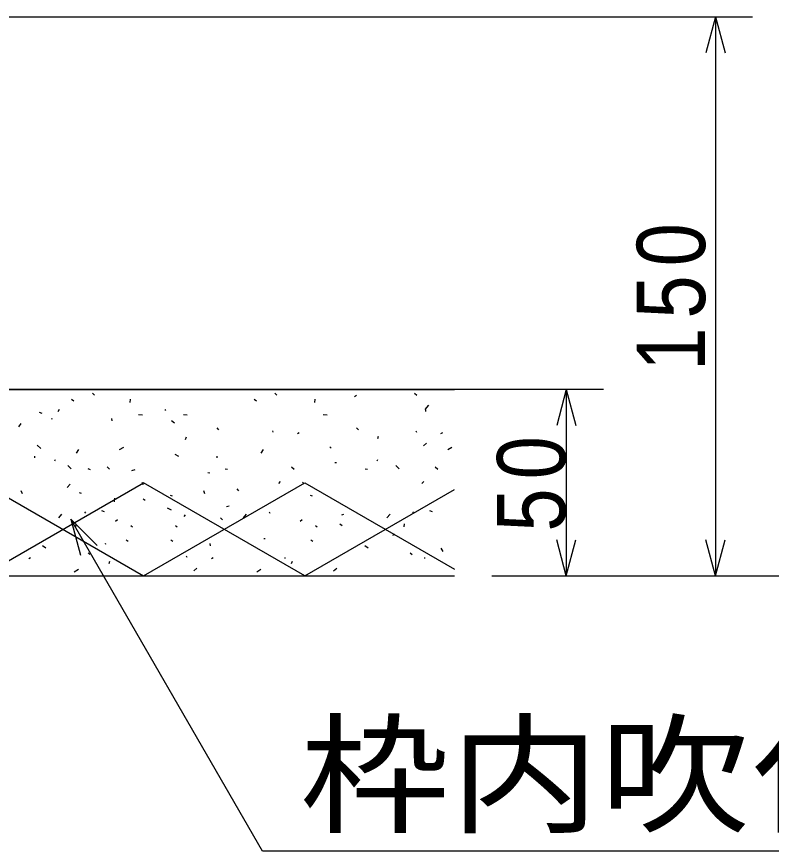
# Model space of a CAD drawing. Units: millimetres on the paper, enlarged 20 times, with parts at other scales. Extents: x -7610 to 7610, y -5340 to 5340.
# Drawn here: x -4247 to -3437, y -4482 to -3586 of the extents above; entities that cross this region are included whole.
import ezdxf
from ezdxf.enums import TextEntityAlignment as Align

# ---------------------------------------------------------------- set-up
doc = ezdxf.new("R2010")
doc.units = ezdxf.units.MM
doc.header["$LTSCALE"] = 20
for name, color, linetype in [('2-0_法面', 3, 'Continuous'), ('2-4_菱形金網', 4, 'Continuous'), ('2-7_寸法', 7, 'Continuous'), ('2-8_名称', 7, 'Continuous'), ('2-A_ハッチ', 3, 'Continuous')]:
    doc.layers.add(name, color=color, linetype=linetype)
doc.styles.add('HGPｺﾞｼｯｸE', font='')
doc.styles.get('HGPｺﾞｼｯｸE').set_extended_font_data('HGPｺﾞｼｯｸE')

msp = doc.modelspace()

# ---------------------------------------------------------------- linework, layer by layer
at = {"layer": '2-0_法面'}
for p, q in [((-4340.58, -3986.34), (-3776.58, -3986.34)), ((-6176.58, -4186.34), (-3776.58, -4186.34))]:
    msp.add_line(p, q, dxfattribs=at)
at = {"layer": '2-4_菱形金網'}
for p, q in [((-4283.76, -4186.34), (-4110.55, -4086.34)), ((-4110.55, -4186.34), (-3937.35, -4086.34)), ((-3937.35, -4186.34), (-4110.55, -4086.34)), ((-3937.35, -4086.34), (-3776.58, -4179.16)), ((-3937.35, -4186.34), (-3776.58, -4093.52))]:
    msp.add_line(p, q, dxfattribs=at)
msp.add_lwpolyline([(-4456.96, -4186.34), (-4283.76, -4086.34), (-4110.55, -4186.34)], dxfattribs=at)
at = {"layer": '2-7_寸法'}
for p, q in [((-4551.25, -3586.34), (-3456.58, -3586.34)), ((-3496.58, -3586.34), (-3506.93, -3624.98)), ((-3496.58, -3586.34), (-3486.23, -3624.98)), ((-3496.58, -3586.34), (-3496.58, -4186.34)), ((-3616.58, -3986.34), (-4337.91, -3986.34)), ((-3656.58, -3986.34), (-3666.93, -4024.98)), ((-3656.58, -3986.34), (-3646.23, -4024.98)), ((-3656.58, -3986.34), (-3656.58, -4186.34)), ((-3656.58, -4186.34), (-3666.93, -4147.7)), ((-3656.58, -4186.34), (-3646.23, -4147.7)), ((-3496.58, -4186.34), (-3506.93, -4147.7)), ((-3496.58, -4186.34), (-3486.23, -4147.7)), ((-3736.58, -4186.34), (-3296.58, -4186.34))]:
    msp.add_line(p, q, dxfattribs=at)
at = {"layer": '2-8_名称'}
for p, q in [((-4188.4, -4125.41), (-4160.11, -4153.7)), ((-3282.6, -4481.86), (-3982.6, -4481.86))]:
    msp.add_line(p, q, dxfattribs=at)
msp.add_lwpolyline([(-3982.6, -4481.86), (-4188.4, -4125.41), (-4178.05, -4164.05)], dxfattribs=at)
at = {"layer": '2-A_ハッチ'}
for p, q in [((-4165.37, -3990.39), (-4163.17, -3992.59)), ((-3969.51, -3990.39), (-3967.31, -3992.59)), ((-3884.13, -3993.85), (-3881.93, -3992.27)), ((-3819.39, -3990.39), (-3817.19, -3992.59)), ((-4187.68, -3996.67), (-4185.17, -3998.56)), ((-4124.75, -4000.13), (-4124.44, -3996.67)), ((-3991.82, -3996.67), (-3989.31, -3998.56)), ((-3926.56, -4000.13), (-3926.24, -3996.67)), ((-4222.29, -4010.66), (-4219.77, -4011.61)), ((-4202.14, -4009.87), (-4200.57, -4007.36)), ((-4087.67, -4008.39), (-4086.42, -4007.67)), ((-3808.08, -4007.67), (-3804.31, -4003.27)), ((-3807.77, -4008.15), (-3807.77, -4010.03)), ((-4209.4, -4017.26), (-4208.77, -4018.21)), ((-4144.9, -4017.58), (-4144.59, -4020.09)), ((-4115.68, -4013.18), (-4111.59, -4013.49)), ((-4080.48, -4019.78), (-4077.02, -4022.29)), ((-4067.6, -4013.18), (-4063.51, -4013.49)), ((-3917.48, -4013.18), (-3913.39, -4013.49)), ((-4244.29, -4026.38), (-4241.77, -4022.92)), ((-4031.77, -4027.63), (-4029.88, -4029.52)), ((-3881.65, -4027.63), (-3879.77, -4029.52)), ((-4065.4, -4039.89), (-4064.14, -4037.06)), ((-3972.16, -4030.78), (-3971.53, -4032.03)), ((-3945.13, -4033.6), (-3943.25, -4032.66)), ((-3859.03, -4038.95), (-3858.08, -4036.43)), ((-3818.14, -4030.78), (-3817.51, -4032.03)), ((-3791.11, -4033.6), (-3789.23, -4032.66)), ((-4224.49, -4046.18), (-4220.72, -4049.63)), ((-3910.56, -4047.75), (-3908.99, -4049.32)), ((-3809.97, -4046.8), (-3806.51, -4043.98)), ((-4182.3, -4054.66), (-4179.79, -4050.57)), ((-4136.1, -4050.89), (-4131.7, -4048.37)), ((-4076.71, -4055.6), (-4072.94, -4057.8)), ((-3984.1, -4054.66), (-3981.59, -4050.57)), ((-3783.88, -4050.89), (-3779.48, -4048.37)), ((-4227.63, -4057.8), (-4227.63, -4059.69)), ((-4205.63, -4062.83), (-4205, -4061.57)), ((-4031.77, -4057.8), (-4031.77, -4059.69)), ((-3904.91, -4064.72), (-3903.34, -4064.72)), ((-3859.65, -4062.83), (-3859.03, -4061.57)), ((-4191.73, -4067.86), (-4188.27, -4071.32)), ((-4170.36, -4071), (-4167.84, -4072.26)), ((-4149.62, -4069.43), (-4146.79, -4071.94)), ((-4122.9, -4073.2), (-4119.45, -4072.26)), ((-4022.66, -4071.63), (-4020.14, -4071.94)), ((-3951.42, -4069.43), (-3948.59, -4071.94)), ((-3872.54, -4071.63), (-3870.02, -4071.94)), ((-3839.51, -4067.86), (-3836.05, -4071.32)), ((-3797.4, -4069.43), (-3794.57, -4071.94)), ((-4041.51, -4075.4), (-4039.31, -4075.72)), ((-4192.36, -4091.43), (-4189.21, -4087.97)), ((-4112.22, -4085.77), (-4110.96, -4088.29)), ((-3963.68, -4085.14), (-3965.56, -4087.34)), ((-3939.79, -4085.77), (-3938.53, -4086.72)), ((-3809.65, -4085.14), (-3811.54, -4087.34)), ((-4242.09, -4094.57), (-4240.83, -4098.03)), ((-4179.47, -4096.77), (-4177.27, -4097.71)), ((-4081.74, -4099.6), (-4079.54, -4100.54)), ((-4046.23, -4094.57), (-4044.97, -4098.03)), ((-4010.4, -4093), (-4008.51, -4095.2)), ((-3931.62, -4099.6), (-3929.42, -4100.54)), ((-4141.45, -4106.83), (-4141.13, -4103.06)), ((-4110.65, -4103.69), (-4108.76, -4104.94)), ((-4173.82, -4117.51), (-4172.87, -4119.08)), ((-4155.59, -4116.26), (-4152.76, -4117.2)), ((-4085.19, -4113.43), (-4080.8, -4115.31)), ((-4021.4, -4111.86), (-4018.57, -4111.23)), ((-3975.62, -4117.51), (-3974.68, -4119.08)), ((-3821.6, -4117.51), (-3820.65, -4119.08)), ((-3803.37, -4116.26), (-3800.54, -4117.2)), ((-4201.47, -4124.11), (-4198.01, -4120.03)), ((-4140.5, -4127.57), (-4138.3, -4126)), ((-4066.65, -4122.54), (-4065.4, -4120.97)), ((-4027.68, -4124.11), (-4025.48, -4126.31)), ((-4003.27, -4124.11), (-3999.82, -4120.03)), ((-3942.31, -4127.57), (-3940.11, -4126)), ((-3897.68, -4120.97), (-3895.48, -4120.03)), ((-3849.25, -4124.11), (-3845.8, -4120.03)), ((-4182.93, -4133.86), (-4182.62, -4130.4)), ((-4124.16, -4132.28), (-4122.28, -4133.54)), ((-4076.08, -4132.28), (-4074.2, -4133.54)), ((-3925.96, -4132.28), (-3924.08, -4133.54)), ((-3899.88, -4130.4), (-3897.37, -4132.28)), ((-3830.71, -4133.86), (-3830.4, -4130.4)), ((-3842.65, -4142.65), (-3840.45, -4141.4)), ((-4218.73, -4153.82), (-4215.27, -4156.33)), ((-4151.79, -4151.3), (-4151.16, -4152.25)), ((-4129.09, -4147.53), (-4126.89, -4149.1)), ((-4081.01, -4147.53), (-4078.81, -4149.1)), ((-4039.21, -4151.62), (-4038.89, -4154.13)), ((-3981.38, -4146.28), (-3979.81, -4146.28)), ((-3930.89, -4147.53), (-3928.69, -4149.1)), ((-3872.75, -4153.82), (-3869.29, -4156.33)), ((-4170.02, -4161.68), (-4168.13, -4163.56)), ((-3824.04, -4161.68), (-3822.15, -4163.56)), ((-3791.32, -4156.65), (-3789.12, -4160.1)), ((-4233.5, -4167.65), (-4231.61, -4166.7)), ((-4147.39, -4172.99), (-4146.45, -4170.48)), ((-4064.66, -4164.82), (-4064.04, -4166.08)), ((-4037.64, -4167.65), (-4035.75, -4166.7)), ((-3958.76, -4166.7), (-3958.76, -4167.65)), ((-3951.53, -4172.99), (-3950.58, -4170.48)), ((-3808.64, -4166.7), (-3808.64, -4167.65)), ((-4184.79, -4182.1), (-4180.39, -4179.27)), ((-4056.49, -4180.85), (-4053.04, -4178.02)), ((-3988.93, -4182.1), (-3984.53, -4179.27)), ((-3906.38, -4180.85), (-3902.92, -4178.02))]:
    msp.add_line(p, q, dxfattribs=at)

# ---------------------------------------------------------------- texts
at = {"layer": '2-7_寸法', "color": 3, "char_height": 73.31, "attachment_point": 7, "rotation": 90, "style": 'HGPｺﾞｼｯｸE'}
for s, insert in [('\\T1.21;\\W0.85;150', (-3506.58, -3966.34)), ('\\T1.21;\\W0.85;50', (-3656.58, -4138.84))]:
    msp.add_mtext(s, dxfattribs=dict(at, insert=insert))
at = {"layer": '2-8_名称', "color": 2, "style": 'HGPｺﾞｼｯｸE', "width": 1.15}
msp.add_text('枠内吹付', height=102.6, dxfattribs=at).set_placement((-3942.6, -4481.86), align=Align.BOTTOM_LEFT)

doc.saveas('drawing.dxf')
